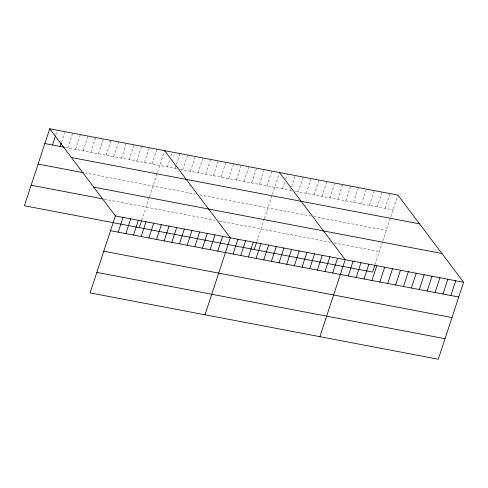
<?xml version="1.0" encoding="UTF-8"?>
<svg xmlns="http://www.w3.org/2000/svg" width="488" height="488" viewBox="0 0 488 488"><rect width="100%" height="100%" fill="white"/><g stroke="black" fill="none" stroke-linecap="round" stroke-linejoin="round"><path stroke-width="0.37" stroke-dasharray="2.44 1.83" d="M55.754 135.152L57.139 130.93M61.561 142.24L64.8 132.388M67.832 147.919L72.694 133.145M75.494 149.377L80.355 134.603M83.155 150.841L88.011 136.06M90.817 152.299L95.672 137.524M98.478 153.757L103.334 138.982M106.134 155.214L110.996 140.44M113.796 156.679L118.657 141.898M121.457 158.136L126.319 143.362M129.119 159.594L133.974 144.82M136.78 161.052L141.636 146.278M144.442 162.516L149.297 147.736M152.097 163.974L156.959 149.2M141.782 220.112L149.304 197.244M149.535 196.536L164.621 150.658M167.421 166.89L169.964 159.155M170.891 156.337L172.276 152.116M175.082 168.354L179.938 153.574M182.744 169.812L187.599 155.038M190.405 171.27L195.261 156.495M198.061 172.728L202.923 157.953M205.722 174.192L210.584 159.411M213.384 175.649L218.24 160.875M221.046 177.107L225.901 162.333M228.707 178.565L233.563 163.791M236.363 180.023L241.224 165.249M244.024 181.487L248.886 166.713M251.686 182.945L256.548 168.171M259.348 184.403L264.203 169.629M267.009 185.861L271.865 171.087M256.914 241.316L264.209 219.13M264.441 218.429L279.526 172.545M282.558 188.826L284.876 181.792M285.797 178.974L287.42 174.051M290.451 190.332L291.379 187.514M291.611 186.812L295.313 175.552M298.345 191.833L303.207 177.059M306.238 193.339L311.094 178.559M314.132 194.84L318.987 180.066M322.025 196.347L326.881 181.566M329.918 197.847L334.774 183.073M337.812 199.354L342.668 184.574M345.699 200.855L350.561 186.081M353.593 202.361L358.454 187.581M361.486 203.862L366.348 189.088M369.379 205.369L374.241 190.588M377.273 206.869L382.128 192.095M385.166 208.376L390.022 193.596M375.083 264.557L382.598 241.688M382.83 240.981L397.915 195.102M65.05 147.388L177.168 168.75M179.956 169.281L291.891 190.601M295.478 191.29L393.06 209.877M84.766 172.959L195.493 194.053M199.671 194.852L310.972 216.05M313.839 216.599L386.307 230.403M104.273 199.153L215.001 220.247M219.179 221.04L330.565 242.261M334.152 242.945L379.353 251.558"/><path stroke-width="0.73" d="M49.709 128.765L115.394 215.916L90.085 292.898L438.291 359.235L463.6 282.253L397.915 195.102L49.709 128.765L24.4 205.747L372.606 272.084L374.857 265.24M52.515 145.003L55.522 135.853M60.177 146.461L61.329 142.941M118.2 232.154L123.055 217.374M125.855 233.612L130.717 218.838M133.517 235.07L138.379 220.295M139.306 227.64L141.557 220.796M141.178 236.528L146.034 221.753M148.84 237.985L153.696 223.211M156.502 239.449L161.357 224.675M164.163 240.907L169.019 226.133M171.819 242.365L176.68 227.591M179.48 243.823L184.342 229.049M187.142 245.287L191.998 230.507M194.804 246.745L199.659 231.971M202.465 248.203L207.321 233.429M210.121 249.661L214.982 234.887M217.782 251.125L222.644 236.344M204.99 314.79L230.299 237.809L164.621 150.658M233.105 254.041L237.961 239.266M240.767 255.499L245.623 240.724M248.429 256.962L253.284 242.182M254.218 249.533L256.468 242.689M256.084 258.42L260.946 243.646M263.746 259.878L268.607 245.104M271.407 261.336L276.263 246.562M279.069 262.8L283.924 248.02M286.731 264.258L291.586 249.484M294.392 265.716L299.248 250.942M302.048 267.174L306.909 252.4M309.709 268.638L314.571 253.858M317.371 270.096L322.226 255.322M325.032 271.554L329.888 256.779M332.694 273.012L337.55 258.237M319.902 336.677L345.211 259.695L279.526 172.545M348.243 275.976L353.105 261.202M356.136 277.483L360.998 262.703M364.03 278.983L368.885 264.209M371.923 280.484L376.779 265.71M379.816 281.991L384.672 267.217M387.71 283.491L392.565 268.717M395.603 284.998L400.459 270.224M403.491 286.499L408.352 271.724M411.384 288.005L416.246 273.231M419.277 289.506L424.139 274.732M427.171 291.013L432.026 276.238M435.064 292.513L439.92 277.739M442.958 294.02L447.813 279.246M450.851 295.521L455.707 280.746M44.853 143.539L64.355 147.254M71.388 157.526L419.595 223.858M38.101 164.072L83.369 172.691M93.72 187.154L441.927 253.492M31.147 185.22L102.883 198.884M115.394 215.916L463.6 282.253M110.538 230.69L458.744 297.027M103.785 251.222L451.992 317.554M96.831 272.371L445.038 338.702"/></g></svg>
